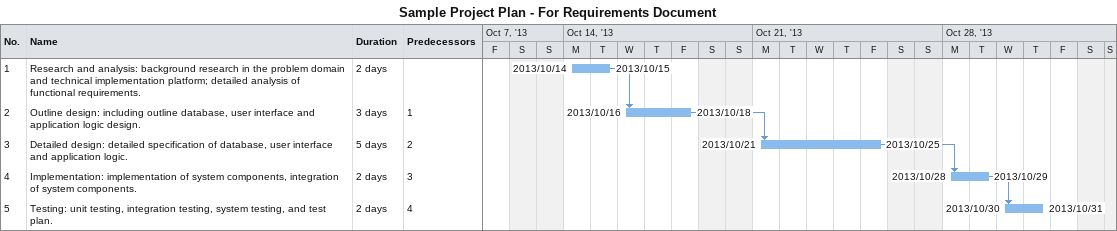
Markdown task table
Sample Project Plan - For Requirements Document

| ID | Task | Duration | Start | Finish | Predecessors |
|---|---|---|---|---|---|
| 1 | Research and analysis: background research in the problem domain and technical implementation platform; detailed analysis of functional requirements. | 2d | 2013-10-14 | 2013-10-15 |  |
| 2 | Outline design: including outline database, user interface and application logic design. | 3d | 2013-10-16 | 2013-10-18 | 1 |
| 3 | Detailed design: detailed specification of database, user interface and application logic. | 5d | 2013-10-21 | 2013-10-25 | 2 |
| 4 | Implementation: implementation of system components, integration of system components. | 2d | 2013-10-28 | 2013-10-29 | 3 |
| 5 | Testing: unit testing, integration testing, system testing, and test plan. | 2d | 2013-10-30 | 2013-10-31 | 4 |
